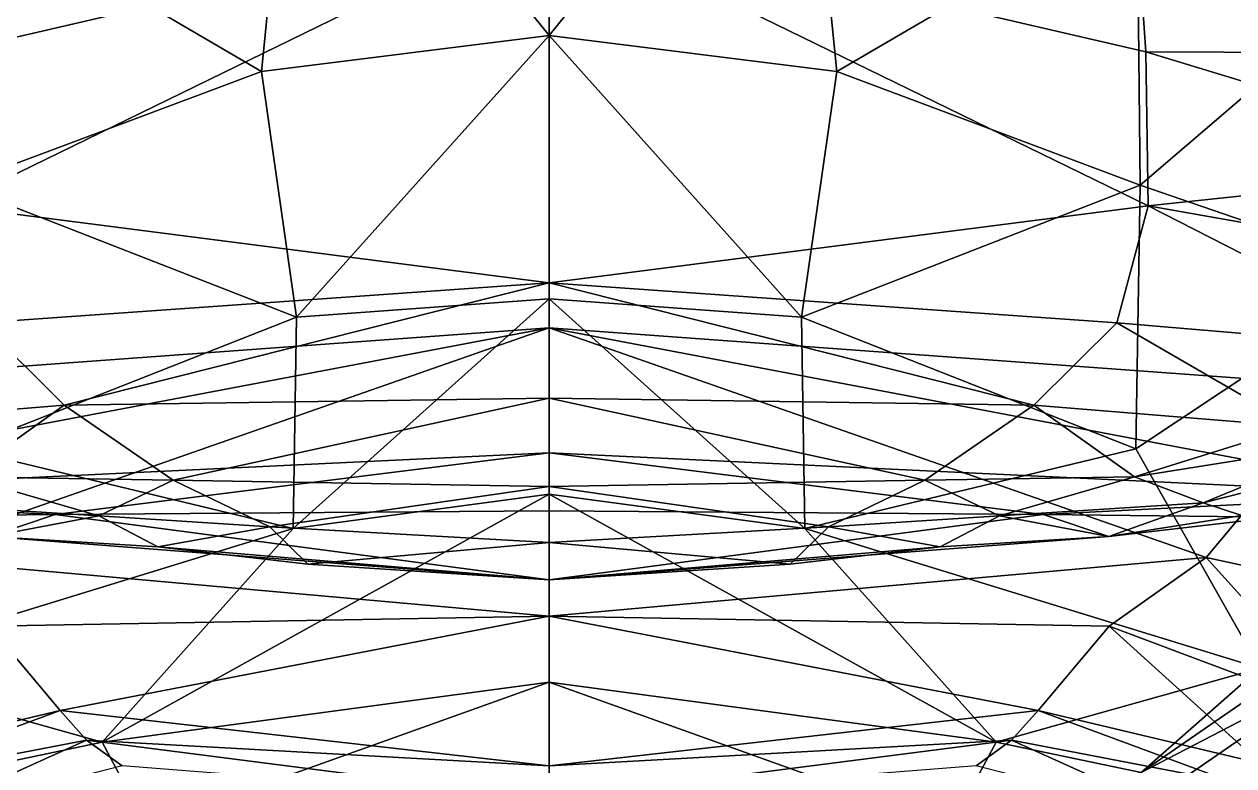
# Model space of a CAD drawing. Extents: x -1.56 to 1.56, y -5.64 to 3.99.
# Drawn here: x -0.321 to 0.419, y -2.773 to -2.32 of the extents above; entities that cross this region are included whole.
import ezdxf

# ---------------------------------------------------------------- set-up
doc = ezdxf.new("R2010")
doc.units = 0
doc.layers.add('MAMMOTH$LWO', color=1, linetype='CONTINUOUS')

msp = doc.modelspace()

# ---------------------------------------------------------------- linework, layer by layer
at = {"layer": 'MAMMOTH$LWO'}
for points in [[(0, -2.32673, 5.92401), (0, -1.94402, 5.94703), (-0.1545, -2.13512, 5.98)], [(0, -1.94402, 5.94703), (0, -2.32673, 5.92401), (0.1545, -2.13512, 5.98)], [(-0.17593, -2.34874, 5.95666), (-0.1545, -2.13512, 5.98), (-0.35969, -2.24136, 5.96549)], [(-0.1545, -2.13512, 5.98), (-0.17593, -2.34874, 5.95666), (0, -2.32673, 5.92401)], [(0.17593, -2.34874, 5.95666), (0.1545, -2.13512, 5.98), (0, -2.32673, 5.92401)], [(0.1545, -2.13512, 5.98), (0.17593, -2.34874, 5.95666), (0.35969, -2.24136, 5.96549)], [(-0.35969, -2.24136, 5.96549), (-0.3616, -2.41825, 5.92223), (-0.17593, -2.34874, 5.95666)], [(0.3616, -2.41825, 5.92223), (0.35969, -2.24136, 5.96549), (0.17593, -2.34874, 5.95666)], [(0.35969, -2.24136, 5.96549), (0.3616, -2.41825, 5.92223), (0.5091, -2.29175, 5.89598)], [(0, -2.47788, 3.3626), (-0.36647, -2.43073, 3.40947), (0, -2.25199, 3.48468)], [(-0.36647, -2.43073, 3.40947), (-0.36497, -2.33674, 3.4618), (0, -2.25199, 3.48468)], [(-0.36497, -2.33674, 3.4618), (-0.36095, -2.2777, 3.50302), (0, -2.25199, 3.48468)], [(0.36095, -2.2777, 3.50302), (0.36497, -2.33674, 3.4618), (0, -2.25199, 3.48468)], [(0.36647, -2.43073, 3.40947), (0, -2.47788, 3.3626), (0, -2.25199, 3.48468)], [(0.36497, -2.33674, 3.4618), (0.36647, -2.43073, 3.40947), (0, -2.25199, 3.48468)], [(0.60766, -2.26867, 3.55704), (0.60392, -2.33771, 3.51554), (0.36095, -2.2777, 3.50302)], [(0.60392, -2.33771, 3.51554), (0.36497, -2.33674, 3.4618), (0.36095, -2.2777, 3.50302)], [(0.51987, -2.4727, 5.81808), (0.5091, -2.29175, 5.89598), (0.3616, -2.41825, 5.92223)], [(-0.17593, -2.34874, 5.95666), (-0.15451, -2.49893, 5.92392), (0, -2.32673, 5.92401)], [(0, -2.48768, 5.87996), (0, -2.32673, 5.92401), (-0.15451, -2.49893, 5.92392)], [(0, -2.32673, 5.92401), (0, -2.48768, 5.87996), (0.15451, -2.49893, 5.92392)], [(0.15451, -2.49893, 5.92392), (0.17593, -2.34874, 5.95666), (0, -2.32673, 5.92401)], [(0.59531, -2.40663, 3.48125), (0.36647, -2.43073, 3.40947), (0.36497, -2.33674, 3.4618)], [(0.60392, -2.33771, 3.51554), (0.59531, -2.40663, 3.48125), (0.36497, -2.33674, 3.4618)], [(-0.15451, -2.49893, 5.92392), (-0.17593, -2.34874, 5.95666), (-0.3616, -2.41825, 5.92223)], [(0.17593, -2.34874, 5.95666), (0.15451, -2.49893, 5.92392), (0.3616, -2.41825, 5.92223)], [(0.59531, -2.40663, 3.48125), (0.57536, -2.46781, 3.44462), (0.36647, -2.43073, 3.40947)], [(-0.3616, -2.41825, 5.92223), (-0.35899, -2.5794, 5.87412), (-0.15451, -2.49893, 5.92392)], [(0.35899, -2.5794, 5.87412), (0.3616, -2.41825, 5.92223), (0.15451, -2.49893, 5.92392)], [(0.3616, -2.41825, 5.92223), (0.35899, -2.5794, 5.87412), (0.51987, -2.4727, 5.81808)], [(-0.36647, -2.43073, 3.40947), (0, -2.47788, 3.3626), (-0.3474, -2.50229, 3.3603)], [(0, -2.47788, 3.3626), (0.36647, -2.43073, 3.40947), (0.3474, -2.50229, 3.3603)], [(0.53823, -2.51856, 3.40351), (0.3474, -2.50229, 3.3603), (0.36647, -2.43073, 3.40947)], [(0.57536, -2.46781, 3.44462), (0.53823, -2.51856, 3.40351), (0.36647, -2.43073, 3.40947)], [(-0.2966, -2.5528, 3.31127), (-0.3474, -2.50229, 3.3603), (0, -2.47788, 3.3626)], [(0, -2.54843, 3.30803), (-0.2966, -2.5528, 3.31127), (0, -2.47788, 3.3626)], [(0.2966, -2.5528, 3.31127), (0, -2.54843, 3.30803), (0, -2.47788, 3.3626)], [(0.3474, -2.50229, 3.3603), (0.2966, -2.5528, 3.31127), (0, -2.47788, 3.3626)], [(0.51987, -2.4727, 5.81808), (0.35899, -2.5794, 5.87412), (0.43489, -2.71361, 5.736)], [(0, -2.60717, 5.82288), (0, -2.48768, 5.87996), (-0.15651, -2.6282, 5.8674)], [(-0.15451, -2.49893, 5.92392), (-0.15651, -2.6282, 5.8674), (0, -2.48768, 5.87996)], [(0, -2.48768, 5.87996), (0, -2.60717, 5.82288), (0.15651, -2.6282, 5.8674)], [(0.15651, -2.6282, 5.8674), (0.15451, -2.49893, 5.92392), (0, -2.48768, 5.87996)], [(-0.15651, -2.6282, 5.8674), (-0.15451, -2.49893, 5.92392), (-0.35899, -2.5794, 5.87412)], [(0.15451, -2.49893, 5.92392), (0.15651, -2.6282, 5.8674), (0.35899, -2.5794, 5.87412)], [(0, -2.58188, 3.54489), (0, -2.50543, 3.68202), (-0.5387, -2.60755, 3.5161)], [(-0.48965, -2.54101, 3.66261), (-0.5387, -2.60755, 3.5161), (0, -2.50543, 3.68202)], [(-0.40206, -2.64581, 3.51363), (-0.48965, -2.54101, 3.66261), (0, -2.50543, 3.68202)], [(-0.2966, -2.5528, 3.31127), (-0.45672, -2.56571, 3.33692), (-0.3474, -2.50229, 3.3603)], [(0, -2.68166, 3.46239), (-0.40206, -2.64581, 3.51363), (0, -2.50543, 3.68202)], [(0, -2.50543, 3.68202), (0, -2.58188, 3.54489), (0.5387, -2.60755, 3.5161)], [(0.5387, -2.60755, 3.5161), (0.48965, -2.54101, 3.66261), (0, -2.50543, 3.68202)], [(0.40206, -2.64581, 3.51363), (0, -2.68166, 3.46239), (0, -2.50543, 3.68202)], [(0.48965, -2.54101, 3.66261), (0.40206, -2.64581, 3.51363), (0, -2.50543, 3.68202)], [(0.45672, -2.56571, 3.33692), (0.2966, -2.5528, 3.31127), (0.3474, -2.50229, 3.3603)], [(0.53823, -2.51856, 3.40351), (0.45672, -2.56571, 3.33692), (0.3474, -2.50229, 3.3603)], [(0.56258, -2.68051, 3.50071), (0.40206, -2.64581, 3.51363), (0.48965, -2.54101, 3.66261)], [(-0.35806, -2.59646, 3.28808), (-0.45672, -2.56571, 3.33692), (-0.2966, -2.5528, 3.31127)], [(-0.22988, -2.59854, 3.26123), (-0.35806, -2.59646, 3.28808), (-0.2966, -2.5528, 3.31127)], [(-0.22988, -2.59854, 3.26123), (-0.2966, -2.5528, 3.31127), (0, -2.54843, 3.30803)], [(0, -2.60253, 3.25899), (-0.22988, -2.59854, 3.26123), (0, -2.54843, 3.30803)], [(0.22988, -2.59854, 3.26123), (0, -2.60253, 3.25899), (0, -2.54843, 3.30803)], [(0.2966, -2.5528, 3.31127), (0.22988, -2.59854, 3.26123), (0, -2.54843, 3.30803)], [(0.35806, -2.59646, 3.28808), (0.22988, -2.59854, 3.26123), (0.2966, -2.5528, 3.31127)], [(0.45672, -2.56571, 3.33692), (0.35806, -2.59646, 3.28808), (0.2966, -2.5528, 3.31127)], [(0.45672, -2.56571, 3.33692), (0.48984, -2.57543, 3.37597), (0.35806, -2.59646, 3.28808)], [(-0.5387, -2.60755, 3.5161), (-0.30218, -2.6196, 3.38554), (0, -2.58188, 3.54489)], [(-0.35899, -2.5794, 5.87412), (-0.43489, -2.71361, 5.736), (-0.15651, -2.6282, 5.8674)], [(0, -2.58188, 3.54489), (-0.30218, -2.6196, 3.38554), (0, -2.61741, 3.39518)], [(0.30218, -2.6196, 3.38554), (0.5387, -2.60755, 3.5161), (0, -2.58188, 3.54489)], [(0.30218, -2.6196, 3.38554), (0, -2.58188, 3.54489), (0, -2.61741, 3.39518)], [(0.43489, -2.71361, 5.736), (0.35899, -2.5794, 5.87412), (0.15651, -2.6282, 5.8674)], [(0.40016, -2.61243, 3.31376), (0.35806, -2.59646, 3.28808), (0.48984, -2.57543, 3.37597)], [(0.48984, -2.57543, 3.37597), (0.5094, -2.5847, 3.42623), (0.40016, -2.61243, 3.31376)], [(0.42385, -2.62016, 3.35819), (0.40016, -2.61243, 3.31376), (0.5094, -2.5847, 3.42623)], [(-0.40016, -2.61243, 3.31376), (-0.35806, -2.59646, 3.28808), (-0.27548, -2.62031, 3.25807)], [(-0.27548, -2.62031, 3.25807), (-0.35806, -2.59646, 3.28808), (-0.22988, -2.59854, 3.26123)], [(0.35806, -2.59646, 3.28808), (0.27548, -2.62031, 3.25807), (0.22988, -2.59854, 3.26123)], [(0.35806, -2.59646, 3.28808), (0.40016, -2.61243, 3.31376), (0.27548, -2.62031, 3.25807)], [(-0.17091, -2.62703, 3.21237), (-0.27548, -2.62031, 3.25807), (-0.22988, -2.59854, 3.26123)], [(-0.17091, -2.62703, 3.21237), (-0.22988, -2.59854, 3.26123), (0, -2.60253, 3.25899)], [(0, -2.63674, 3.21331), (-0.17091, -2.62703, 3.21237), (0, -2.60253, 3.25899)], [(0.22988, -2.59854, 3.26123), (0.17091, -2.62703, 3.21237), (0, -2.60253, 3.25899)], [(0.17091, -2.62703, 3.21237), (0, -2.63674, 3.21331), (0, -2.60253, 3.25899)], [(0.27548, -2.62031, 3.25807), (0.17091, -2.62703, 3.21237), (0.22988, -2.59854, 3.26123)], [(-0.30218, -2.6196, 3.38554), (-0.5387, -2.60755, 3.5161), (-0.44436, -2.62122, 3.40155)], [(0, -2.72202, 5.70538), (0, -2.60717, 5.82288), (-0.27348, -2.75876, 5.75853)], [(-0.15651, -2.6282, 5.8674), (-0.27348, -2.75876, 5.75853), (0, -2.60717, 5.82288)], [(0, -2.60717, 5.82288), (0, -2.72202, 5.70538), (0.27348, -2.75876, 5.75853)], [(0.27348, -2.75876, 5.75853), (0.15651, -2.6282, 5.8674), (0, -2.60717, 5.82288)], [(0.5387, -2.60755, 3.5161), (0.30218, -2.6196, 3.38554), (0.44436, -2.62122, 3.40155)], [(0.36211, -2.77739, 5.59031), (0.48715, -2.71251, 5.54942), (0.60631, -2.60909, 5.695)], [(0.60631, -2.60909, 5.695), (0.43489, -2.71361, 5.736), (0.36211, -2.77739, 5.59031)], [(-0.27548, -2.62031, 3.25807), (-0.3424, -2.63299, 3.28987), (-0.40016, -2.61243, 3.31376)], [(-0.30218, -2.6196, 3.38554), (0, -2.65953, 3.20487), (0, -2.61741, 3.39518)], [(0, -2.65953, 3.20487), (0.30218, -2.6196, 3.38554), (0, -2.61741, 3.39518)], [(0.3424, -2.63299, 3.28987), (0.27548, -2.62031, 3.25807), (0.40016, -2.61243, 3.31376)], [(0.40016, -2.61243, 3.31376), (0.42385, -2.62016, 3.35819), (0.3424, -2.63299, 3.28987)], [(-0.44436, -2.62122, 3.40155), (-0.3424, -2.63299, 3.28987), (-0.30218, -2.6196, 3.38554)], [(0, -2.65953, 3.20487), (-0.30218, -2.6196, 3.38554), (-0.3424, -2.63299, 3.28987)], [(-0.23925, -2.63924, 3.2318), (-0.3424, -2.63299, 3.28987), (-0.27548, -2.62031, 3.25807)], [(-0.23925, -2.63924, 3.2318), (-0.27548, -2.62031, 3.25807), (-0.17091, -2.62703, 3.21237)], [(0.30218, -2.6196, 3.38554), (0, -2.65953, 3.20487), (0.3424, -2.63299, 3.28987)], [(0.27548, -2.62031, 3.25807), (0.23925, -2.63924, 3.2318), (0.17091, -2.62703, 3.21237)], [(0.3424, -2.63299, 3.28987), (0.23925, -2.63924, 3.2318), (0.27548, -2.62031, 3.25807)], [(0.3424, -2.63299, 3.28987), (0.44436, -2.62122, 3.40155), (0.30218, -2.6196, 3.38554)], [(0.42385, -2.62016, 3.35819), (0.44436, -2.62122, 3.40155), (0.3424, -2.63299, 3.28987)], [(-0.27348, -2.75876, 5.75853), (-0.15651, -2.6282, 5.8674), (-0.43489, -2.71361, 5.736)], [(-0.3424, -2.63299, 3.28987), (-0.23925, -2.63924, 3.2318), (0, -2.65953, 3.20487)], [(-0.14755, -2.65001, 3.20614), (-0.23925, -2.63924, 3.2318), (-0.17091, -2.62703, 3.21237)], [(-0.14755, -2.65001, 3.20614), (-0.17091, -2.62703, 3.21237), (0, -2.63674, 3.21331)], [(0.17091, -2.62703, 3.21237), (0.14755, -2.65001, 3.20614), (0, -2.63674, 3.21331)], [(0.23925, -2.63924, 3.2318), (0.3424, -2.63299, 3.28987), (0, -2.65953, 3.20487)], [(0.23925, -2.63924, 3.2318), (0.14755, -2.65001, 3.20614), (0.17091, -2.62703, 3.21237)], [(0.15651, -2.6282, 5.8674), (0.27348, -2.75876, 5.75853), (0.43489, -2.71361, 5.736)], [(-0.14755, -2.65001, 3.20614), (0, -2.65953, 3.20487), (-0.23925, -2.63924, 3.2318)], [(0, -2.65953, 3.20487), (-0.14755, -2.65001, 3.20614), (0, -2.63674, 3.21331)], [(0.14755, -2.65001, 3.20614), (0, -2.65953, 3.20487), (0, -2.63674, 3.21331)], [(0, -2.65953, 3.20487), (0.14755, -2.65001, 3.20614), (0.23925, -2.63924, 3.2318)], [(-0.34256, -2.68778, 3.41224), (-0.40206, -2.64581, 3.51363), (0, -2.68166, 3.46239)], [(0.40206, -2.64581, 3.51363), (0.34256, -2.68778, 3.41224), (0, -2.68166, 3.46239)], [(0.48992, -2.74305, 3.38942), (0.34256, -2.68778, 3.41224), (0.40206, -2.64581, 3.51363)], [(0.56258, -2.68051, 3.50071), (0.48992, -2.74305, 3.38942), (0.40206, -2.64581, 3.51363)], [(-0.29916, -2.73931, 3.33745), (-0.34256, -2.68778, 3.41224), (0, -2.68166, 3.46239)], [(0, -2.77319, 3.3412), (-0.29916, -2.73931, 3.33745), (0, -2.68166, 3.46239)], [(0.29916, -2.73931, 3.33745), (0, -2.77319, 3.3412), (0, -2.68166, 3.46239)], [(0.34256, -2.68778, 3.41224), (0.29916, -2.73931, 3.33745), (0, -2.68166, 3.46239)], [(-0.29916, -2.73931, 3.33745), (-0.4354, -2.77173, 3.31966), (-0.34256, -2.68778, 3.41224)], [(0.4354, -2.77173, 3.31966), (0.29916, -2.73931, 3.33745), (0.34256, -2.68778, 3.41224)], [(0.48992, -2.74305, 3.38942), (0.4354, -2.77173, 3.31966), (0.34256, -2.68778, 3.41224)], [(-0.43489, -2.71361, 5.736), (-0.36211, -2.77739, 5.59031), (-0.27348, -2.75876, 5.75853)], [(0.36211, -2.77739, 5.59031), (0.43489, -2.71361, 5.736), (0.27348, -2.75876, 5.75853)], [(0.33261, -2.81911, 5.45118), (0.47118, -2.77966, 5.41539), (0.48715, -2.71251, 5.54942)], [(0.48715, -2.71251, 5.54942), (0.36211, -2.77739, 5.59031), (0.33261, -2.81911, 5.45118)], [(-0.27348, -2.75876, 5.75853), (-0.24607, -2.81019, 5.61276), (0, -2.72202, 5.70538)], [(0, -2.7972, 5.56205), (0, -2.72202, 5.70538), (-0.24607, -2.81019, 5.61276)], [(0, -2.72202, 5.70538), (0, -2.7972, 5.56205), (0.24607, -2.81019, 5.61276)], [(0.24607, -2.81019, 5.61276), (0.27348, -2.75876, 5.75853), (0, -2.72202, 5.70538)], [(-0.4354, -2.77173, 3.31966), (-0.29916, -2.73931, 3.33745), (-0.41881, -2.78355, 3.29743)], [(-0.29916, -2.73931, 3.33745), (-0.28294, -2.75764, 3.31122), (-0.41881, -2.78355, 3.29743)], [(-0.29916, -2.73931, 3.33745), (0, -2.77319, 3.3412), (-0.28294, -2.75764, 3.31122)], [(0, -2.77319, 3.3412), (0.29916, -2.73931, 3.33745), (0.28294, -2.75764, 3.31122)], [(0.28294, -2.75764, 3.31122), (0.29916, -2.73931, 3.33745), (0.41881, -2.78355, 3.29743)], [(0.29916, -2.73931, 3.33745), (0.4354, -2.77173, 3.31966), (0.41881, -2.78355, 3.29743)], [(-0.41881, -2.78355, 3.29743), (-0.28294, -2.75764, 3.31122), (-0.39226, -2.80687, 3.26353)], [(-0.28294, -2.75764, 3.31122), (-0.26121, -2.77324, 3.28043), (-0.39226, -2.80687, 3.26353)], [(-0.24607, -2.81019, 5.61276), (-0.27348, -2.75876, 5.75853), (-0.36211, -2.77739, 5.59031)], [(-0.28294, -2.75764, 3.31122), (0, -2.79374, 3.31054), (-0.26121, -2.77324, 3.28043)], [(0, -2.77319, 3.3412), (0, -2.79374, 3.31054), (-0.28294, -2.75764, 3.31122)], [(0, -2.79374, 3.31054), (0.28294, -2.75764, 3.31122), (0.26121, -2.77324, 3.28043)], [(0, -2.79374, 3.31054), (0, -2.77319, 3.3412), (0.28294, -2.75764, 3.31122)], [(0.27348, -2.75876, 5.75853), (0.24607, -2.81019, 5.61276), (0.36211, -2.77739, 5.59031)], [(0.26121, -2.77324, 3.28043), (0.28294, -2.75764, 3.31122), (0.39226, -2.80687, 3.26353)], [(0.28294, -2.75764, 3.31122), (0.41881, -2.78355, 3.29743), (0.39226, -2.80687, 3.26353)], [(0.41881, -2.78355, 3.29743), (0.4354, -2.77173, 3.31966), (0.44577, -2.83521, 3.29836)]]:
    msp.add_3dface(points, dxfattribs=at)

doc.saveas('drawing.dxf')
